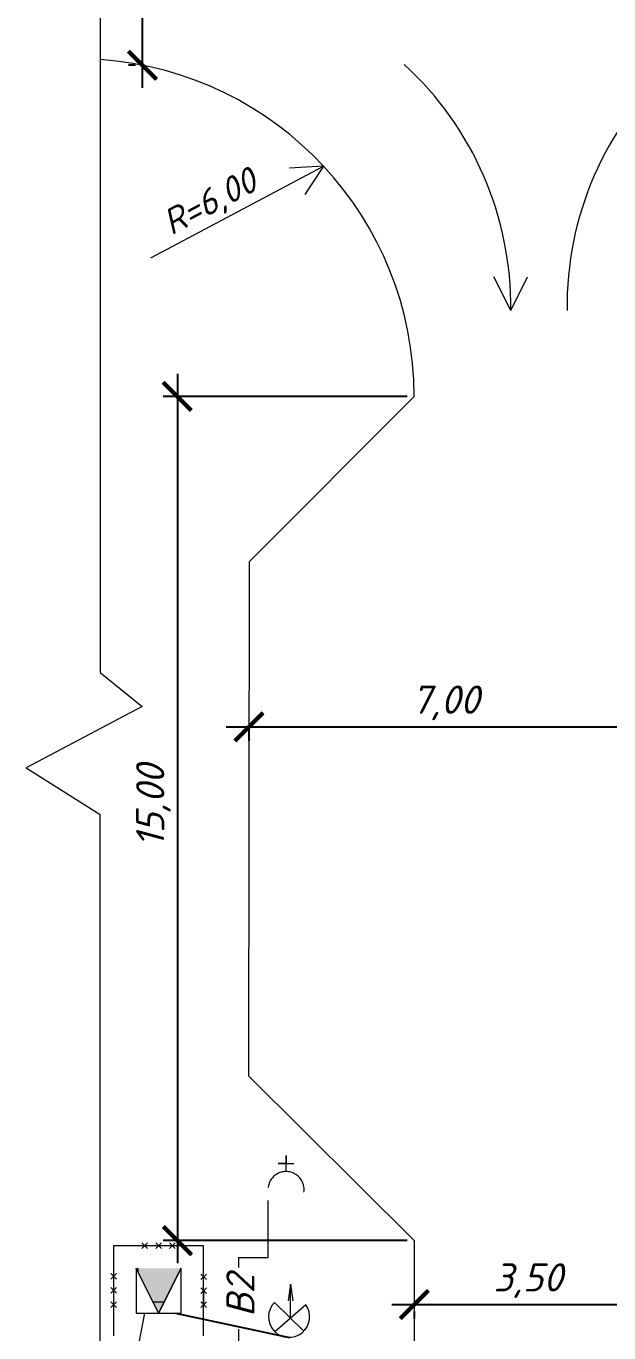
# Model space of a CAD drawing. Header units: millimetres. Extents: x 27137 to 30937, y -4667 to -569.
# Drawn here: x 29975.1 to 30026.9, y -1906.6 to -1790.5 of the extents above; entities that cross this region are included whole.
import ezdxf

# ---------------------------------------------------------------- set-up
doc = ezdxf.new("R2010")
doc.units = ezdxf.units.MM
doc.header["$LTSCALE"] = 0.4
doc.linetypes.add('штриховаяX2', pattern=[38.1, 25.4, -12.7])
doc.layers.add('здания', color=7, linetype='Continuous', lineweight=40)
doc.styles.add('Isocpeur', font='isocpeui.ttf', dxfattribs={"height": 2.5})
doc.styles.get("Standard").update_dxf_attribs({"font": 'isocpeui.ttf', "height": 2.5})
doc.dimstyles.new('06', dxfattribs={"dimtxt": 2.5, "dimasz": 2.5, "dimexe": 1.25, "dimexo": 0.625, "dimtad": 1, "dimdec": 0, "dimlfac": 200, "dimtxsty": 'Standard', "dimblk": 'OBLIQUE', "dimcen": 2.5, "dimdle": 2, "dimadec": 0, "dimazin": 0, "dimtfac": 1, "dimtdec": 0, "dimtmove": 0, "dimatfit": 3, "dimldrblk": 'OBLIQUE', "dimfxl": 1, "dimarcsym": 0})

# ---------------------------------------------------------------- blocks, each defined once
blk = doc.blocks.new('_Oblique')
at = {"color": 0, "linetype": 'ByBlock', "lineweight": -2}
blk.add_line((-0.5, -0.5), (0.5, 0.5), dxfattribs=at)
blk = doc.blocks.new('*D463')
at = {"color": 0, "lineweight": -2, "transparency": 16777216}
for p, q in [((29985.46, -1795.99), (29985.46, -1771.98)), ((29992.55, -1773.98), (29984.21, -1773.98)), ((29984.83, -1793.99), (29984.21, -1793.99))]:
    blk.add_line(p, q, dxfattribs=at)
at = {"layer": 'Defpoints', "color": 0, "transparency": 16777216}
for p in [(29985.46, -1773.98), (29993.17, -1773.98), (29985.46, -1793.99)]:
    blk.add_point(p, dxfattribs=at)
at = {"color": 0, "lineweight": -2, "transparency": 16777216, "xscale": 2.5, "yscale": 2.5, "zscale": 2.5}
for p, rotation in [((29985.46, -1773.98), 90), ((29985.46, -1793.99), 270)]:
    blk.add_blockref('_Oblique', p, dxfattribs=dict(at, rotation=rotation))
at = {"color": 0, "lineweight": 15, "transparency": 16777216, "insert": (29983.63, -1783.98), "char_height": 2.5, "attachment_point": 5, "rotation": 90, "style": 'Isocpeur'}
blk.add_mtext('{\\H0.8x;3,50}', dxfattribs=at)
blk = doc.blocks.new('*D464')
at = {"color": 0, "lineweight": -2, "transparency": 16777216}
for p, q in [((29988.55, -1821.41), (29988.55, -1900.41)), ((30008.96, -1823.41), (29987.3, -1823.41)), ((30008.96, -1898.41), (29987.3, -1898.41))]:
    blk.add_line(p, q, dxfattribs=at)
at = {"layer": 'Defpoints', "color": 0, "transparency": 16777216}
for p in [(30009.59, -1823.41), (29988.55, -1898.41), (30009.59, -1898.41)]:
    blk.add_point(p, dxfattribs=at)
at = {"color": 0, "lineweight": -2, "transparency": 16777216, "xscale": 2.5, "yscale": 2.5, "zscale": 2.5}
for p, rotation in [((29988.55, -1823.41), 90), ((29988.55, -1898.41), 270)]:
    blk.add_blockref('_Oblique', p, dxfattribs=dict(at, rotation=rotation))
at = {"color": 0, "lineweight": 15, "transparency": 16777216, "insert": (29986.43, -1859.79), "char_height": 2.5, "attachment_point": 5, "rotation": 90, "style": 'Isocpeur'}
blk.add_mtext('15,00', dxfattribs=at)
blk = doc.blocks.new('*D468')
at = {"color": 0, "lineweight": -2, "transparency": 16777216}
for p, q in [((29992.9, -1852.77), (30031.81, -1852.77)), ((29994.9, -1852.99), (29994.9, -1854.02)), ((30029.81, -1852.99), (30029.81, -1854.02))]:
    blk.add_line(p, q, dxfattribs=at)
at = {"layer": 'Defpoints', "color": 0, "transparency": 16777216}
for p in [(29994.9, -1852.37), (30029.81, -1852.37), (30029.81, -1852.77)]:
    blk.add_point(p, dxfattribs=at)
at = {"color": 0, "lineweight": -2, "transparency": 16777216, "xscale": 2.5, "yscale": 2.5, "zscale": 2.5, "rotation": 180}
blk.add_blockref('_Oblique', (29994.9, -1852.77), dxfattribs=at)
at = {"color": 0, "lineweight": -2, "transparency": 16777216, "xscale": 2.5, "yscale": 2.5, "zscale": 2.5}
blk.add_blockref('_Oblique', (30029.81, -1852.77), dxfattribs=at)
at = {"color": 0, "lineweight": 15, "transparency": 16777216, "insert": (30012.36, -1850.64), "char_height": 2.5, "attachment_point": 5, "style": 'Isocpeur'}
blk.add_mtext('7,00', dxfattribs=at)
blk = doc.blocks.new('*D502')
at = {"color": 0, "lineweight": -2, "transparency": 16777216}
for p, q in [((30029.81, -1903.47), (30029.81, -1902.84)), ((30007.59, -1904.09), (30031.81, -1904.09)), ((30009.59, -1904.72), (30009.59, -1905.34))]:
    blk.add_line(p, q, dxfattribs=at)
at = {"layer": 'Defpoints', "color": 0, "transparency": 16777216}
for p in [(30009.59, -1904.09), (30029.81, -1904.09), (30029.81, -1904.09)]:
    blk.add_point(p, dxfattribs=at)
at = {"color": 0, "lineweight": -2, "transparency": 16777216, "xscale": 2.5, "yscale": 2.5, "zscale": 2.5, "rotation": 180}
blk.add_blockref('_Oblique', (30009.59, -1904.09), dxfattribs=at)
at = {"color": 0, "lineweight": -2, "transparency": 16777216, "xscale": 2.5, "yscale": 2.5, "zscale": 2.5}
blk.add_blockref('_Oblique', (30029.81, -1904.09), dxfattribs=at)
at = {"color": 0, "lineweight": 15, "transparency": 16777216, "insert": (30019.7, -1901.97), "char_height": 2.5, "attachment_point": 5, "style": 'Isocpeur'}
blk.add_mtext('3,50', dxfattribs=at)
blk = doc.blocks.new('_ArchTick')
at = {"color": 0, "linetype": 'ByBlock', "const_width": 0.15}
blk.add_lwpolyline([(-0.5, -0.5), (0.5, 0.5)], dxfattribs=at)

msp = doc.modelspace()

# ---------------------------------------------------------------- hatches: boundary and pattern name
at = {"lineweight": 15}
h = msp.add_hatch(dxfattribs=at)
h.set_pattern_fill('ANGLE', color=256)
h.set_pattern_definition([(0, (25884.874, -3384.6694), (0, 6.985), [5.08, -1.905]), (90, (25884.874, -3384.6694), (-6.985, 4e-16), [5.08, -1.905])])
h.paths.add_polyline_path([(29986.8865, -1900.8597), (29988.8865, -1900.8597), (29986.8865, -1904.8597), (29986.8865, -1902.8597)])
h.paths.add_polyline_path([(29984.8865, -1900.8597), (29986.8865, -1900.8597), (29986.8865, -1902.8597), (29986.8865, -1904.8597)])
h = msp.add_hatch(color=256, dxfattribs=at)
h.dxf.hatch_style = 1
h.paths.add_polyline_path([(29986.8865, -1900.8597), (29988.8865, -1900.8597), (29986.8865, -1904.8597), (29986.8865, -1902.8597)])
h.paths.add_polyline_path([(29984.8865, -1900.8597), (29986.8865, -1900.8597), (29986.8865, -1902.8597), (29986.8865, -1904.8597)])

# ---------------------------------------------------------------- linework, layer by layer
for p, q in [((29981.677, -1766.0996), (29981.6786, -1847.9292)), ((30001.5281, -1802.9479), (29998.5158, -1803.1449)), ((30001.5281, -1802.9479), (29999.8783, -1805.4759)), ((30018.1685, -1815.7789), (30016.6685, -1812.7789)), ((30018.1685, -1815.7789), (30019.6685, -1812.7789)), ((29981.6786, -1847.9292), (29985.427, -1850.952)), ((29985.427, -1850.952), (29975.1152, -1856.4154)), ((29975.1152, -1856.4154), (29981.6786, -1860.5543)), ((29981.677, -1860.5533), (29981.677, -1928.9809)), ((29990.8865, -1898.8597), (29982.8865, -1898.8597)), ((29982.8865, -1898.8597), (29982.8865, -1906.8597)), ((29985.9065, -1898.6097), (29985.4065, -1899.1097)), ((29985.4065, -1898.6097), (29985.9065, -1899.1097)), ((29987.1365, -1898.6097), (29986.6365, -1899.1097)), ((29986.6365, -1898.6097), (29987.1365, -1899.1097)), ((29988.3643, -1898.6097), (29987.8643, -1899.1097)), ((29987.8643, -1898.6097), (29988.3643, -1899.1097)), ((29990.8865, -1906.8597), (29990.8865, -1898.8597)), ((30009.5888, -1898.4093), (30009.5888, -1928.4093)), ((29983.1365, -1901.3366), (29982.6365, -1901.8366)), ((29982.6365, -1901.3366), (29983.1365, -1901.8366)), ((29984.8865, -1900.8597), (29984.8865, -1904.8597)), ((29986.8865, -1904.8597), (29984.8865, -1900.8597)), ((29986.8865, -1904.8597), (29988.8865, -1900.8597)), ((29988.8865, -1900.8597), (29986.8865, -1904.8597)), ((29988.8865, -1904.8597), (29988.8865, -1900.8597)), ((29991.1365, -1901.3797), (29990.6365, -1901.8797)), ((29990.6365, -1901.3797), (29991.1365, -1901.8797)), ((29983.1365, -1902.5666), (29982.6365, -1903.0666)), ((29982.6365, -1902.5666), (29983.1365, -1903.0666)), ((29983.1365, -1901.8366), (29983.1365, -1901.8366)), ((29991.1365, -1902.6097), (29990.6365, -1903.1097)), ((29990.6365, -1902.6097), (29991.1365, -1903.1097)), ((29990.8865, -1902.8597), (29990.8865, -1901.6297)), ((29991.1365, -1901.8797), (29991.1365, -1901.8797)), ((29983.1365, -1903.8397), (29982.6365, -1904.3397)), ((29982.6365, -1903.8397), (29983.1365, -1904.3397)), ((29983.1365, -1903.0666), (29983.1365, -1903.0666)), ((29991.1365, -1903.8397), (29990.6365, -1904.3397)), ((29990.6365, -1903.8397), (29991.1365, -1904.3397)), ((29990.8865, -1902.8597), (29990.8865, -1904.0897)), ((29991.1365, -1903.1097), (29991.1365, -1903.1097)), ((29983.1365, -1904.3397), (29983.1365, -1904.3397)), ((29984.8865, -1904.8597), (29986.8865, -1904.8597)), ((29986.8865, -1904.8597), (29988.8865, -1904.8597))]:
    msp.add_line(p, q, dxfattribs=at)
at = {"lineweight": 15, "ltscale": 0.5}
for p, q in [((29986.2047, -1811.086), (30001.5281, -1802.9479)), ((30009.5888, -1823.4093), (29994.9208, -1838.0925)), ((29994.9208, -1838.0925), (29994.8695, -1883.7645)), ((30009.5888, -1898.4093), (29994.8695, -1883.7645)), ((29998.5999, -1902.2922), (29998.4084, -1903.7585)), ((29998.5999, -1905.3033), (29998.5999, -1902.2922)), ((29998.5999, -1902.2922), (29998.794, -1903.7622)), ((29997.1651, -1903.9054), (29999.7824, -1906.4554)), ((29999.9566, -1904.113), (29997.2225, -1906.5117))]:
    msp.add_line(p, q, dxfattribs=at)
at = {"linetype": 'штриховаяX2', "lineweight": 15, "ltscale": 0.5}
for p, q in [((29998.204, -1892.2709), (29998.204, -1890.8368)), ((29998.204, -1890.8368), (29998.204, -1891.5539)), ((29998.204, -1891.5539), (29997.5059, -1891.5539)), ((29997.5059, -1891.5539), (29998.204, -1891.5539)), ((29998.204, -1891.5539), (29998.8864, -1891.5539)), ((29996.6159, -1899.9184), (29996.6159, -1894.0981)), ((29993.9803, -1899.9184), (29996.6159, -1899.9184)), ((29993.9803, -1899.9184), (29993.9803, -1900.8117)), ((29982.0424, -1923.9809), (29985.6565, -1904.8597)), ((29993.9803, -1906.2725), (29993.9803, -1908.0592))]:
    msp.add_line(p, q, dxfattribs=at)
at = {"ltscale": 0.5}
msp.add_line((29988.3812, -1904.8597), (29998.502, -1907.0069), dxfattribs=at)
at = {"lineweight": 15}
for centre, radius, start, end in [((29979.5888, -1823.4093), 30, 0, 86.007499), ((29989.0898, -1815.3973), 29.0812, 359.24811, 47.576213), ((30052.2471, -1815.3973), 29.0812, 132.423787, 180.75189)]:
    msp.add_arc(centre, radius, start, end, dxfattribs=at)
at = {"linetype": 'штриховаяX2', "lineweight": 15, "ltscale": 0.5}
msp.add_arc((29998.204, -1893.8747), 1.6038, 351.866392, 188.005002, dxfattribs=at)
at = {"lineweight": 15, "ltscale": 0.5}
msp.add_arc((29998.4738, -1905.1804), 1.8271, 135.74633, 35.748105, dxfattribs=at)

# ---------------------------------------------------------------- block references
at = {"layer": 'здания', "color": 7, "lineweight": 20, "xscale": 2.5, "yscale": 2.5, "zscale": 2.5}
for p, rotation in [((29985.4559, -1793.9886), 270), ((29988.5509, -1823.4093), 270), ((29994.9043, -1852.7679), 180), ((29988.5509, -1898.4093), 270), ((30009.5888, -1904.0942), 180)]:
    msp.add_blockref('_ArchTick', p, dxfattribs=dict(at, rotation=rotation))

# ---------------------------------------------------------------- texts
at = {"lineweight": 15, "insert": (29986.9423, -1807.1654), "char_height": 2.25, "attachment_point": 1, "rotation": 28.011845, "style": 'Isocpeur'}
msp.add_mtext_dynamic_manual_height_columns('R=6,00', width=15.592034, gutter_width=12.5, heights=[0], dxfattribs=at)
at = {"linetype": 'штриховаяX2', "lineweight": 15, "insert": (29992.9012, -1901.3905), "char_height": 2.5, "attachment_point": 3, "rotation": 90, "style": 'Isocpeur'}
msp.add_mtext_dynamic_manual_height_columns('В2', width=5.498522, gutter_width=12.5, heights=[0], dxfattribs=at)

# ---------------------------------------------------------------- dimensions: what is measured, and where the dimension line sits
at = {"lineweight": 15}
dim = msp.add_linear_dim(base=(29985.4559, -1773.9809), p1=(29985.4559, -1793.9886), p2=(29993.1747, -1773.9809), angle=90, text='{\\H0.8x;3,50}', dimstyle='06', override={"dimtxsty": 'Isocpeur'}, dxfattribs=at)
dim.commit()
dim.dimension.update_dxf_attribs({"geometry": '*D463', "text_midpoint": (29983.6309, -1783.9847)})
dim = msp.add_linear_dim(base=(29988.5509, -1898.4093), p1=(30009.5888, -1823.4093), p2=(30009.5888, -1898.4093), angle=90, text='15,00', dimstyle='06', override={"dimtxsty": 'Isocpeur'}, dxfattribs=at)
dim.commit()
dim.dimension.update_dxf_attribs({"geometry": '*D464', "text_midpoint": (29988.5509, -1859.7883), "dimtype": 160})
for p1, p2, distance, text, picture, middle in [((29994.9047, -1852.3688), (30029.8064, -1852.3688), -0.3987, '7,00', '*D468', (30012.3556, -1850.6425)), ((30009.5888, -1904.0942), (30029.8064, -1904.0942), 0, '3,50', '*D502', (30019.6976, -1901.9692))]:
    dim = msp.add_aligned_dim(p1=p1, p2=p2, distance=distance, text=text, dimstyle='06', override={"dimtxsty": 'Isocpeur'}, dxfattribs=at)
    dim.commit()
    dim.dimension.update_dxf_attribs({"geometry": picture, "text_midpoint": middle})

doc.saveas('drawing.dxf')
